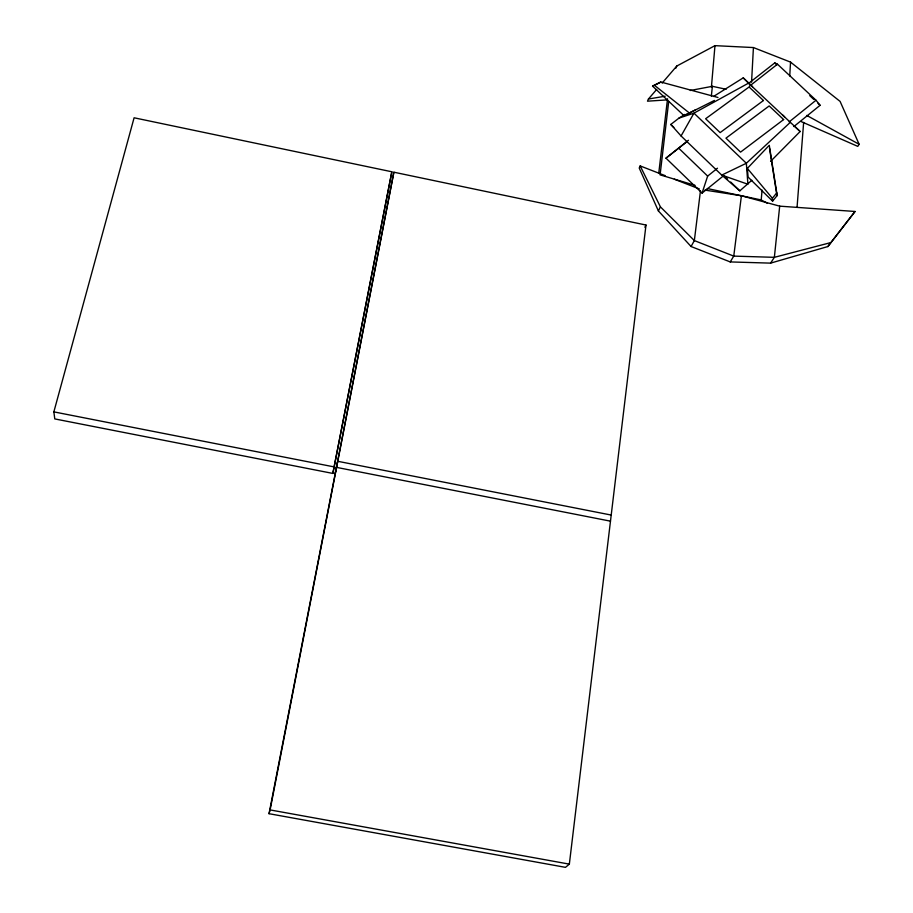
<?xml version="1.0" encoding="UTF-8"?>
<svg xmlns="http://www.w3.org/2000/svg" width="913" height="913" viewBox="0 0 913 913"><rect width="100%" height="100%" fill="white"/><g stroke="black" fill="none" stroke-linecap="round" stroke-linejoin="round"><path stroke-width="1.37" d="M751.559 82.17L753.419 47.556L714.97 45.65L676.807 66.021L662.176 83.049M789.734 75.984L790.544 62.118L753.419 47.556M797.049 207.388L803.645 122.433M711.41 87.134L714.97 45.65M767.445 203.302L761.202 199.947L762.07 190.109M704.859 190.087L741.413 195.759L779.691 206.155L774.361 257.329L770.595 263.127L730.229 261.928L691.061 246.51L658.376 210.903L639.214 168.015L640.184 165.926L665.155 175.638M711.353 96.139L712.38 86.313L726.12 89.28M658.73 173.379L667.54 98.787M668.715 101.469L660.088 174.862L695.021 185.35M569.347 864.132L645.993 225.032L393.868 172.203L269.038 813.7L565.478 867.35L569.347 864.132L270.111 809.922L269.038 813.7M700.465 190.817L694.348 240.587L691.061 246.51M741.413 195.759L733.755 256.108L730.229 261.928M332.846 473.425L391.848 171.781L134.097 117.788L53.856 411.877L54.78 418.919L332.846 473.425L391.848 171.781M270.111 809.922L393.868 172.203M336.189 467.81L337.764 461.293L611.208 515.058M335.014 473.858L336.577 467.388L610.477 521.163M688.436 140.282L665.976 158.166L702.063 193.1L707.655 176.095L717.481 168.209M656.687 89.428L648.458 99.003L647.488 101.183L667.312 99.882M675.803 68.247L676.807 66.021M644.875 227.269L645.993 225.032M658.376 210.903L660.407 206.852L640.184 165.926M751.856 180.272L739.827 190.84L721.749 175.102L681.075 135.969L693.948 113.155L748.523 83.14L800.142 131.506L770.583 161.361M790.544 62.118L840.097 101.411L859.144 144.3L857.775 146.377L801.146 121.577M770.595 263.127L827.863 246.544L855.036 211.474L779.691 206.155M855.036 211.474L827.863 246.544M772.592 201.157L772.375 198.258L776.769 192.883L769.282 145.281L747.348 168.403L748.112 177.088L772.592 201.157L776.974 195.781L776.769 192.883M790.202 122.445L746.343 163.256L721.749 175.102L747.907 184.243L746.343 163.256L693.948 113.155L678.975 118.108L670.804 124.453L681.075 135.969M793.854 126.553L820.091 105.303L816.017 100.236L777.477 64.195L774.772 62.906L748.329 83.619M789.163 121.897L816.017 100.236M702.063 193.1L723.758 175.593M665.976 158.166L686.713 141.857M749.493 86.153L777.477 64.195M678.975 118.108L684.933 114.376M713.487 96.493L743.239 77.856L752.552 86.644M717.972 97.474L660.864 82.033L652.555 86.13L684.042 115.7L714.423 100.43M684.042 115.7L695.147 110.017M652.555 86.13L660.864 82.033M830.579 242.653L774.361 257.329L733.755 256.108L694.348 240.587L660.407 206.852M690.274 90.49L712.38 86.313M648.458 99.003L665.212 96.207M53.856 411.877L334.386 466.954M707.278 188.535L761.202 199.947M674.353 179.21L699.324 188.923M806.75 115.415L859.144 144.3M654.438 85.286L689.863 113.383M774.772 62.906L776.826 64.834M809.785 95.671L813.905 99.528M818.025 103.386L820.091 105.303M782.555 114.924L784.621 116.875M793.933 125.652L800.142 131.506M670.804 124.453L673.851 127.386M724.602 176.198L727.65 179.131M730.697 182.052L739.827 190.84M678.564 148.043L707.655 176.095M743.239 77.856L748.523 83.14M747.348 168.403L772.375 198.258M769.499 148.191L776.974 195.781M783.628 119.569L740.557 152.117L725.961 138.171L769.18 105.942L783.628 119.569M763.428 100.521L720.14 132.613L705.623 118.747L749.082 86.986L763.428 100.521"/></g></svg>
